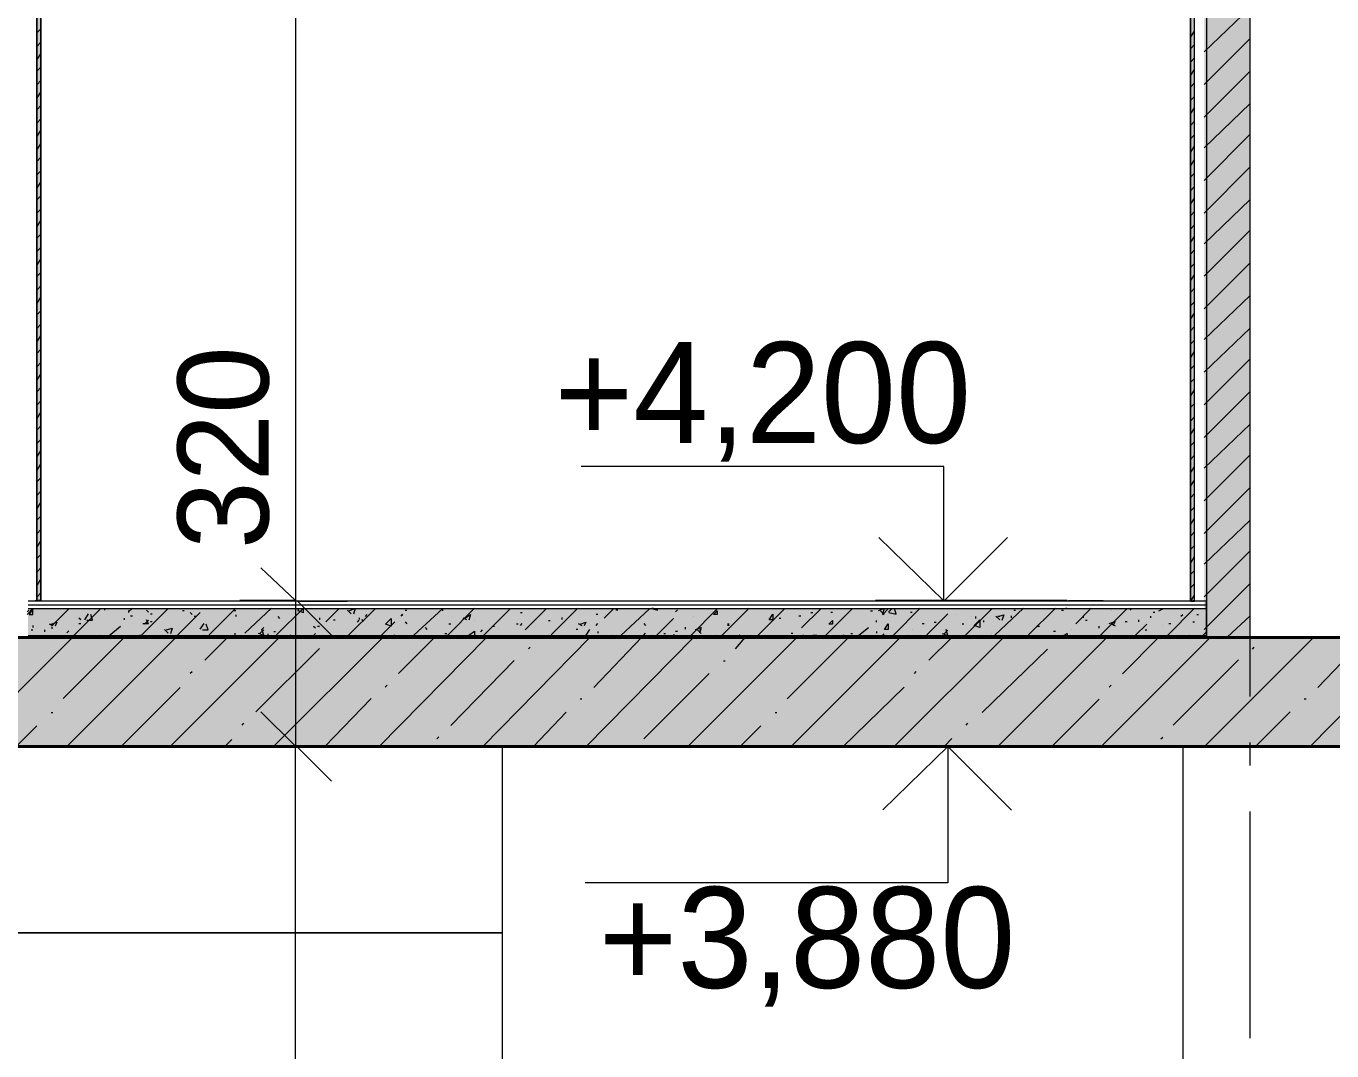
# Model space of a CAD drawing. Header units: millimetres. Extents: x -135211 to 49383, y -8033 to 228499.
# Drawn here: x -40797 to -37917, y 51863 to 54124 of the extents above; entities that cross this region are included whole.
import ezdxf

# ---------------------------------------------------------------- set-up
doc = ezdxf.new("R2010")
doc.units = ezdxf.units.MM
doc.layers.add('PDF _Геометрия', color=7, linetype='Continuous', true_color=0x1d1d1d)
doc.layers.add('PDF _Сплошная заливка', color=7, linetype='Continuous', true_color=0xffffff)
doc.layers.add('PDF _Текст', color=7, linetype='Continuous')

msp = doc.modelspace()

# ---------------------------------------------------------------- hatches: boundary and pattern name
at = {"layer": 'PDF _Сплошная заливка', "transparency": 33554559}
h = msp.add_hatch(color=256, dxfattribs=at)
h.paths.add_polyline_path([(-77398.8, 52535.5), (-77398.8, 52776.4), (-103546, 52776.4), (-103546, 52535.5)])
h.paths.add_polyline_path([(146.8, 52535.5), (146.8, 52776.4), (-22999.7, 52776.4), (-22999.7, 52535.5)])
h.paths.add_polyline_path([(-23351, 52535.5), (-23351, 52776.4), (-26352.2, 52776.4), (-26352.2, 52535.5)])
h.paths.add_polyline_path([(-26398.8, 52535.5), (-26398.8, 52776.4), (-44097.3, 52776.4), (-44097.3, 52535.5)])
h.paths.add_polyline_path([(-45350.3, 52535.5), (-45350.3, 52776.4), (-50899.8, 52776.4), (-50899.8, 52535.5)])

# ---------------------------------------------------------------- linework, layer by layer
at = {"layer": 'PDF _Геометрия', "color": 7, "lineweight": 9}
for points in [[(-40202.8, 61293.7), (-40202.8, 60933.9), (-40202.8, 57056.4), (-40202.8, 56734.7), (-40202.8, 52857.2), (-40202.8, 52535.5), (-40325.5, 52535.5)], [(-38193.6, 56733.3), (-38193.6, 52775.1), (-40792.8, 52775.1)], [(-40777.1, 52857), (-40773.1, 52857), (-40773.1, 56734.5), (-40777.1, 56734.5)], [(-40773.1, 56733.6), (-40773.1, 52855.9)], [(-40764.4, 52856.8), (-40764.4, 56734.4), (-40764.4, 52856.8), (-40772.9, 52856.8)], [(-38228.6, 52855.7), (-38219.9, 52855.7), (-38219.9, 56733.5), (-38228.6, 56733.5)], [(-38224, 52856.8), (-38219.9, 52856.8), (-38219.9, 56734.3), (-38224, 56734.3)], [(-38198.6, 52776.3), (-38097.1, 52776.3), (-38097.1, 56734.3), (-38198.6, 56734.3)], [(-38097.1, 53995.5), (-38097.1, 54050.5)], [(-38097.1, 53398.6), (-38097.1, 53898.1)], [(-40202.8, 53314.4), (-40202.8, 52874.1), (-40202.8, 52696.4)], [(-38097.1, 53246.2), (-38097.1, 53297)], [(-38772.7, 52856.4), (-38772.7, 53152.6), (-39572.7, 53152.6)], [(-38097.1, 52645.1), (-38097.1, 53144.6)], [(-38193.6, 52775.1), (-38193.6, 52779.3), (-38193.6, 52838.6), (-38193.6, 52847), (-38193.6, 52855.5), (-40792.8, 52855.5)], [(-38193.6, 52847), (-40792.8, 52847)], [(-40202.8, 52857.2), (-40325.5, 52857.2)], [(-40194.4, 52855.2), (-40088.8, 52855.2)], [(-38623.5, 52857.1), (-38924.1, 52857.1)], [(-38500.7, 52857.1), (-38776.1, 52857.1)], [(-38421.7, 52856.4), (-38497.9, 52856.4)], [(-38193.6, 52838.6), (-40792.8, 52838.6)], [(-38193.6, 52779.3), (-40792.8, 52779.3)], [(-40325.5, 48653.8), (-40202.8, 48653.8), (-40202.8, 52535.5), (-43847.7, 52535.5)], [(-40194.4, 52533.4), (-40088.8, 52533.4)], [(-39746.6, 48652.8), (-39746.6, 52534.7)], [(-39742.9, 52533.8), (-39641.3, 52533.8)], [(-38342.7, 52534), (-39642.3, 52534)], [(-38763.9, 52534.5), (-38763.9, 52233.9), (-39564, 52233.9)], [(-38614.7, 52534.3), (-38915.3, 52534.3)], [(-37614.5, 52535), (-38765.7, 52535)], [(-38343.5, 52534.2), (-38246.2, 52534.2), (-38246.2, 48652.3)], [(-38097.1, 52492.7), (-38097.1, 52543.5)], [(-38097.1, 51891.6), (-38097.1, 52391.1)]]:
    msp.add_lwpolyline(points, dxfattribs=at)
for points in [[(-38228.7, 56733.6), (-38228.7, 52855.8)], [(-39746.6, 52124.1), (-43844.5, 52124.1)]]:
    msp.add_lwpolyline(points, close=True, dxfattribs=at)
at = {"layer": 'PDF _Геометрия', "lineweight": 9}
for points in [[(-38198.6, 54067.4), (-38097.1, 54164.8)], [(-38198.6, 53995.5), (-38097.1, 54097.1)], [(-38198.6, 53923.5), (-38097.1, 54025.1)], [(-38198.6, 53855.8), (-38097.1, 53953.1)], [(-38198.6, 53783.8), (-38097.1, 53885.4)], [(-38198.6, 53711.8), (-38097.1, 53813.4)], [(-38198.6, 53644.1), (-38097.1, 53741.5)], [(-38198.6, 53572.2), (-38097.1, 53673.7)], [(-38198.6, 53500.2), (-38097.1, 53601.8)], [(-38198.6, 53432.5), (-38097.1, 53529.9)], [(-38198.6, 53360.5), (-38097.1, 53457.8)], [(-38198.6, 53288.5), (-38097.1, 53390.1)], [(-38198.6, 53216.6), (-38097.1, 53318.2)], [(-38198.6, 53148.8), (-38097.1, 53246.2)], [(-38198.6, 53076.9), (-38097.1, 53178.5)], [(-38198.6, 53004.9), (-38097.1, 53106.5)], [(-38198.6, 52937.2), (-38097.1, 53034.5)], [(-38198.6, 52865.2), (-38097.1, 52966.8)], [(-38198.6, 52793.2), (-38097.1, 52894.8)], [(-40794.7, 52831.7), (-40790.7, 52835.9)], [(-40794.4, 52826.3), (-40781.9, 52839), (-40790.4, 52826.3), (-40781.9, 52826.3), (-40781.9, 52839)], [(-40741, 52800.2), (-40702.9, 52838.3)], [(-40691.8, 52779.5), (-40632.8, 52838.8)], [(-40680.6, 52819), (-40676.6, 52814.8)], [(-40667.6, 52814.6), (-40659.1, 52827.4)], [(-40662.8, 52813.5), (-40650.3, 52813.5), (-40654.3, 52826.2)], [(-40624, 52839.7), (-40624, 52835.5)], [(-40580.1, 52814), (-40580.1, 52818.2)], [(-40571.3, 52835.1), (-40571.3, 52830.8)], [(-40571.1, 52831.8), (-40562.6, 52840.3)], [(-40566.5, 52823.4), (-40562.6, 52823.4)], [(-40542.8, 52780.3), (-40483.6, 52839.6)], [(-40531.4, 52835.7), (-40527.5, 52831.5)], [(-40522.7, 52827.2), (-40518.7, 52827.2)], [(-40464.1, 52779.7), (-40413.4, 52830.5)], [(-40452.5, 52835), (-40448.5, 52835)], [(-40434.9, 52830.7), (-40430.9, 52826.4)], [(-40426.2, 52822.1), (-40422.2, 52822.1)], [(-40393.7, 52781.1), (-40334.4, 52840.4)], [(-40338.4, 52835.1), (-40334.4, 52835.1)], [(-40334.4, 52825.6), (-40334.4, 52821.4)], [(-40314.8, 52784.7), (-40255.5, 52839.7)], [(-40244.6, 52780.9), (-40185.3, 52840.1)], [(-40241.9, 52821.6), (-40237.9, 52817.3)], [(-40198, 52834.9), (-40194, 52839.1)], [(-40197.8, 52834.8), (-40185.3, 52830.6), (-40185.3, 52839.1)], [(-40150.2, 52818.6), (-40150.2, 52814.4)], [(-40136, 52809.8), (-40106.3, 52839.4)], [(-40088.6, 52836), (-40080, 52827.6)], [(-40086.8, 52779.5), (-40027.3, 52838.7)], [(-40083.8, 52834.9), (-40071.2, 52839.2), (-40075.2, 52826.5)], [(-40062.4, 52819), (-40062.4, 52814.7)], [(-40048.9, 52822), (-40044.9, 52826.2)], [(-39969.9, 52822.3), (-39965.9, 52826.6)], [(-39969.9, 52825.5), (-39965.9, 52825.5)], [(-39961.2, 52836), (-39957.1, 52836)], [(-39957.1, 52840.2), (-39957.1, 52840.2)], [(-39941.7, 52780.3), (-39878.2, 52839.6)], [(-39939.6, 52840.1), (-39939.6, 52840.1)], [(-39878.2, 52834.3), (-39878.2, 52838.5)], [(-39867, 52780.7), (-39808, 52840)], [(-39834.1, 52819), (-39825.5, 52814.7)], [(-39829.4, 52817.9), (-39816.8, 52826.3), (-39820.8, 52813.6)], [(-39788.1, 52780.1), (-39729, 52839.3)], [(-39706.7, 52830.6), (-39702.7, 52830.6)], [(-39696.5, 52792.1), (-39650.1, 52838.6)], [(-39639, 52780.9), (-39579.9, 52840.1)], [(-39615, 52815), (-39615, 52819.3)], [(-39540, 52827), (-39536, 52827)], [(-39522.2, 52818.3), (-39500.9, 52839.4)], [(-39518.4, 52825.8), (-39518.4, 52825.8)], [(-39496.2, 52836.2), (-39492.1, 52836.2)], [(-39485.2, 52779.5), (-39421.9, 52838.7)], [(-39417.2, 52839.7), (-39413.2, 52839.7)], [(-39417, 52839.6), (-39404.4, 52835.4), (-39404.4, 52839.6)], [(-39407.3, 52779), (-39369.3, 52817.1)], [(-39364.5, 52831.9), (-39360.5, 52836.1)], [(-39332.1, 52779.2), (-39272.8, 52838.5)], [(-39325.4, 52822), (-39325.4, 52822)], [(-39262, 52780.7), (-39202.6, 52840)], [(-39220.1, 52839.1), (-39220.1, 52839.1)], [(-39183.1, 52780.1), (-39123.6, 52839.3)], [(-39158.7, 52818.5), (-39158.7, 52818.5)], [(-39136.4, 52818.2), (-39132.4, 52818.2)], [(-39092.6, 52823.1), (-39088.5, 52823.1)], [(-39086.8, 52796.3), (-39044.6, 52838.6)], [(-39066.2, 52830.3), (-39062.2, 52830.3)], [(-39034, 52779.8), (-38974.5, 52839.1)], [(-39027.1, 52838.5), (-39027.1, 52838.5)], [(-39022.4, 52831), (-39018.3, 52831)], [(-38934.6, 52834.4), (-38930.6, 52834.4)], [(-38917, 52835.2), (-38904.3, 52839.5), (-38908.3, 52826.8)], [(-38912.9, 52834.2), (-38904.3, 52825.8)], [(-38908.2, 52825.7), (-38895.5, 52838.4)], [(-38895.4, 52830.9), (-38886.7, 52839.4)], [(-38894.7, 52830.8), (-38877.9, 52826.6), (-38882, 52839.3)], [(-38884.4, 52780.6), (-38825.3, 52839.9)], [(-38846.9, 52831.5), (-38842.8, 52831.5)], [(-38810.2, 52781.1), (-38763.9, 52827.7)], [(-38746.3, 52839.2), (-38746.3, 52839.2)], [(-38746.3, 52826.5), (-38746.3, 52826.5)], [(-38726.5, 52779.2), (-38667.4, 52838.5)], [(-38711.2, 52822), (-38711.2, 52822)], [(-38702.5, 52817.6), (-38702.5, 52821.8)], [(-38660.4, 52780.7), (-38597.2, 52839.9)], [(-38658.5, 52822.5), (-38649.8, 52814)], [(-38653.9, 52822.5), (-38649.8, 52822.5)], [(-38653.8, 52821.4), (-38641, 52825.6), (-38645.1, 52812.9)], [(-38623.5, 52819), (-38623.5, 52823.3)], [(-38618.8, 52835.9), (-38614.7, 52835.9)], [(-38586.2, 52781.1), (-38527, 52840.4)], [(-38553.3, 52817.4), (-38553.3, 52817.4)], [(-38513.5, 52836), (-38509.4, 52836)], [(-38504.7, 52840.2), (-38500.7, 52840.2)], [(-38481.7, 52805.8), (-38448, 52839.7)], [(-38465.6, 52822.9), (-38465.6, 52818.7)], [(-38428.4, 52779.8), (-38369, 52839.1)], [(-38404.1, 52835.1), (-38404.1, 52835.1)], [(-38364.3, 52840), (-38360.3, 52835.8)], [(-38316.4, 52818.5), (-38316.4, 52822.7)], [(-38311.7, 52831.1), (-38307.6, 52831.1)], [(-38298.8, 52834.1), (-38290.1, 52838.4)], [(-38279.3, 52780.6), (-38219.9, 52839.8)], [(-38250.3, 52822.1), (-38246.2, 52826.3)], [(-38215.2, 52826), (-38211.1, 52826)], [(-38147.8, 52776.3), (-38097.1, 52822.9)], [(-40785.9, 52792.5), (-40781.9, 52792.5)], [(-40781.9, 52802), (-40781.9, 52797.7)], [(-40755.6, 52788), (-40755.6, 52792.2)], [(-40746.5, 52805.8), (-40738, 52801.6)], [(-40742, 52796.3), (-40738, 52796.3)], [(-40741.7, 52804.7), (-40729.3, 52808.9), (-40733.2, 52800.4)], [(-40706.9, 52785.4), (-40702.9, 52789.7)], [(-40680.6, 52806.3), (-40676.6, 52806.3)], [(-40614.5, 52779.1), (-40588.9, 52800.3)], [(-40606.4, 52796.2), (-40606.4, 52796.2)], [(-40540, 52806.1), (-40527.5, 52806.1), (-40531.4, 52814.6)], [(-40536, 52805.1), (-40527.5, 52813.5)], [(-40522.7, 52810.3), (-40518.7, 52810.3)], [(-40492.1, 52793), (-40483.6, 52784.6)], [(-40487.3, 52791.9), (-40474.8, 52796.1), (-40478.8, 52783.4)], [(-40413.2, 52793.4), (-40404.6, 52806.1)], [(-40408.4, 52792.3), (-40395.9, 52792.3), (-40399.8, 52805)], [(-40285.6, 52784.8), (-40273, 52780.6), (-40277, 52793.3), (-40273, 52797.5)], [(-40281.6, 52783.8), (-40273, 52792.3)], [(-40250.7, 52788.8), (-40246.7, 52788.8)], [(-40162.9, 52800.7), (-40159, 52796.5)], [(-40159, 52809.2), (-40159, 52809.2)], [(-40154.2, 52800.7), (-40150.2, 52800.7)], [(-40150.2, 52797.5), (-40150.2, 52797.5)], [(-40119.1, 52814.1), (-40115.1, 52814.1)], [(-40066.4, 52809.4), (-40062.4, 52813.6)], [(-40057.7, 52814.7), (-40053.7, 52810.4)], [(-40013.2, 52780.2), (-39983.5, 52809.8)], [(-39961.2, 52809.6), (-39957.1, 52805.3)], [(-39917.3, 52797.5), (-39913.3, 52793.3)], [(-39864.6, 52805.6), (-39860.6, 52805.6)], [(-39820.6, 52780.7), (-39808, 52789.2), (-39808, 52780.7)], [(-39808, 52813.6), (-39808, 52813.6)], [(-39794.5, 52788), (-39790.4, 52792.3)], [(-39768.1, 52800.5), (-39764.1, 52800.5)], [(-39755.3, 52796.2), (-39755.3, 52796.2)], [(-39715.5, 52805.3), (-39711.5, 52805.3)], [(-39706.7, 52802.1), (-39702.7, 52806.3)], [(-39676.4, 52797.6), (-39676.4, 52797.6)], [(-39645.3, 52813.1), (-39641.3, 52813.1)], [(-39583.9, 52793.6), (-39579.9, 52793.6)], [(-39579.7, 52806.2), (-39571.1, 52802)], [(-39575, 52805.1), (-39562.3, 52809.3), (-39566.3, 52800.8)], [(-39562.2, 52780.7), (-39553.5, 52793.3)], [(-39540, 52801.6), (-39536, 52805.9)], [(-39536, 52788.9), (-39536, 52784.7)], [(-39483.4, 52788.5), (-39483.4, 52788.5)], [(-39434.7, 52806), (-39430.7, 52801.8)], [(-39364.5, 52789.5), (-39360.5, 52789.5)], [(-39343, 52793.6), (-39343, 52797.8)], [(-39320.5, 52793.3), (-39307.9, 52797.5), (-39311.9, 52784.8)], [(-39316.5, 52792.2), (-39307.9, 52783.8)], [(-39311.9, 52792.2), (-39307.9, 52792.2)], [(-39250.5, 52805.4), (-39246.5, 52805.4)], [(-39250.5, 52802.3), (-39246.5, 52802.3)], [(-38960.8, 52780.6), (-38939.4, 52797.4)], [(-38921.8, 52809), (-38921.8, 52813.2)], [(-38921.8, 52788.8), (-38921.8, 52784.6)], [(-38886.7, 52797), (-38886.7, 52797)], [(-38842.8, 52792.4), (-38842.8, 52792.4)], [(-38820.6, 52805.9), (-38816.5, 52805.9)], [(-38794.3, 52808.9), (-38790.2, 52808.9)], [(-38776.6, 52784.3), (-38763.9, 52780), (-38767.9, 52792.8)], [(-38772.6, 52783.2), (-38763.9, 52791.7)], [(-38732.8, 52805.2), (-38728.8, 52805.2)], [(-38684.9, 52809), (-38684.9, 52813.2)], [(-38566.1, 52800.5), (-38562.1, 52800.5)], [(-38531, 52789.6), (-38527, 52789.6)], [(-38491.9, 52792.5), (-38491.9, 52792.5)], [(-38460.9, 52813.3), (-38456.8, 52813.3)], [(-38430.5, 52796.2), (-38430.5, 52800.4)], [(-38408.2, 52806.4), (-38395.4, 52810.7), (-38399.4, 52802.2)], [(-38404.1, 52805.4), (-38395.4, 52801.2)], [(-38373.1, 52810.4), (-38369, 52810.4)], [(-38350.8, 52779.4), (-38325.2, 52804.8)], [(-38342.7, 52810.2), (-38342.7, 52814.5)], [(-38329.3, 52792.1), (-38325.2, 52792.1)], [(-38290.1, 52802.3), (-38290.1, 52802.3)], [(-38276.6, 52806.4), (-38272.5, 52806.4)], [(-38224, 52810.2), (-38219.9, 52810.2)], [(-40935.4, 52534.5), (-40694.2, 52775.8)], [(-40773.1, 52775.5), (-40777.1, 52779.7)], [(-40715.4, 52640.4), (-40580.1, 52775.9)], [(-40707.3, 52534.6), (-40466, 52775.9)], [(-40689.4, 52775.7), (-40685.4, 52780)], [(-40632.8, 52776.3), (-40636.7, 52780.6)], [(-40553.5, 52776.6), (-40545, 52780.9)], [(-40492.4, 52776.2), (-40496.3, 52780.4)], [(-40479.2, 52534.7), (-40237.9, 52776.1)], [(-40408.6, 52776.5), (-40404.6, 52780.7)], [(-40402.7, 52725.2), (-40352, 52776)], [(-40382.3, 52779.4), (-40378.3, 52779.4)], [(-40343.2, 52774.8), (-40347.2, 52779.1)], [(-40338.4, 52783.2), (-40334.4, 52783.2)], [(-40268.2, 52776.3), (-40264.2, 52780.5)], [(-40264.2, 52783.7), (-40264.2, 52779.4)], [(-40251.1, 52534.9), (-40009.8, 52776.2)], [(-40224.4, 52779.1), (-40220.4, 52779.1)], [(-40220.4, 52779.1), (-40220.4, 52779.1)], [(-40211.6, 52776.9), (-40215.6, 52781.1)], [(-40162.9, 52779.6), (-40159, 52783.8)], [(-40145.4, 52779.5), (-40141.4, 52779.5)], [(-40141.4, 52779.5), (-40141.4, 52779.5)], [(-40119.1, 52775), (-40115.1, 52779.2)], [(-40062.4, 52775.6), (-40071, 52779.8)], [(-40019, 52533.9), (-39781.7, 52775.2), (-39785.7, 52779.5)], [(-39987.5, 52777), (-39983.5, 52781.2)], [(-39975.9, 52695.8), (-39895.7, 52776.2)], [(-39922.1, 52775.4), (-39926.1, 52779.6)], [(-39882.2, 52779.2), (-39878.2, 52779.2)], [(-39873.4, 52784.4), (-39869.4, 52784.4)], [(-39842.9, 52775.7), (-39834.3, 52779.9)], [(-39790.8, 52534), (-39553.5, 52775.4)], [(-39697.9, 52775.5), (-39693.9, 52779.7)], [(-39641.3, 52776.1), (-39645.3, 52780.4)], [(-39562.7, 52534.2), (-39325.4, 52775.4)], [(-39557.6, 52775.4), (-39553.5, 52779.6)], [(-39545.3, 52665.3), (-39439.5, 52775.4)], [(-39500.9, 52776), (-39504.9, 52780.2)], [(-39434.7, 52780.6), (-39430.7, 52784.9)], [(-39417.2, 52776.2), (-39413.2, 52780.5)], [(-39390.9, 52784.5), (-39386.8, 52784.5)], [(-39360.5, 52776.8), (-39369.2, 52781)], [(-39338.6, 52534.3), (-39097.3, 52775.6)], [(-39294.4, 52779.4), (-39290.3, 52779.4)], [(-39276.8, 52776), (-39272.8, 52780.3)], [(-39232.7, 52750.1), (-39211.4, 52775.5)], [(-39220.1, 52776.7), (-39224.2, 52780.9)], [(-39127.7, 52774.7), (-39123.6, 52779)], [(-39118.5, 52640.2), (-38983.2, 52775.6)], [(-39110.5, 52534.4), (-38869.2, 52775.7)], [(-39110.1, 52785.2), (-39106.1, 52785.2)], [(-39079.7, 52776.5), (-39083.8, 52780.7)], [(-39062.1, 52780.5), (-39053.4, 52780.5)], [(-39053.4, 52780.5), (-39053.4, 52780.5)], [(-38996.1, 52776.7), (-38992, 52781)], [(-38978.5, 52784), (-38974.5, 52784)], [(-38930.6, 52775.2), (-38934.6, 52779.4)], [(-38908.3, 52779.2), (-38904.3, 52783.4)], [(-38882.4, 52534.5), (-38641, 52775.8)], [(-38855.7, 52776.6), (-38851.6, 52780.8)], [(-38806.1, 52725), (-38755.1, 52775.7)], [(-38790.2, 52775), (-38794.3, 52779.2)], [(-38706.5, 52775.3), (-38702.5, 52779.5)], [(-38667.4, 52783.5), (-38667.4, 52783.5)], [(-38649.8, 52775.9), (-38658.5, 52780.1)], [(-38654.3, 52534.7), (-38412.9, 52775.9)], [(-38641, 52780.1), (-38641, 52780.1)], [(-38641, 52780.1), (-38641, 52780.1)], [(-38566.1, 52775.1), (-38562.1, 52779.4)], [(-38509.4, 52775.7), (-38513.5, 52780)], [(-38509.4, 52779.9), (-38500.7, 52784.1), (-38500.7, 52779.9)], [(-38443.3, 52779.3), (-38439.2, 52779.3)], [(-38426.1, 52534.8), (-38184.8, 52776.1)], [(-38425.8, 52776), (-38421.7, 52780.3)], [(-38379.2, 52695.5), (-38298.9, 52776)], [(-38369, 52775.5), (-38373.1, 52779.8)], [(-38285.4, 52775.8), (-38281.3, 52780.1)], [(-38228.7, 52776.4), (-38232.7, 52780.6)], [(-38202.3, 52779.3), (-38193.6, 52787.8)], [(-38198, 52534.9), (-37956.7, 52776.1)], [(-37965.8, 52533.9), (-37728.5, 52775.3)], [(-37948.5, 52665.1), (-37842.6, 52775.2)], [(-40290.1, 52611.2), (-40150.2, 52750.9)], [(-39689.2, 52750), (-39685.2, 52754.3)], [(-38688.6, 52609.9), (-38544.5, 52749.6)], [(-38092.4, 52749.8), (-38088.3, 52754)], [(-39860.2, 52581), (-39720.3, 52724.9)], [(-39259.3, 52724), (-39255.2, 52724)], [(-38267.5, 52581.8), (-38123.4, 52725.8)], [(-40434.9, 52696.3), (-40430.9, 52700.5)], [(-39434.4, 52551.8), (-39290.3, 52695.8)], [(-38838.1, 52696), (-38834.1, 52700.2)], [(-40588.7, 52533.5), (-40457.3, 52664.7)], [(-40005, 52666), (-40001, 52670.2)], [(-38995.8, 52534.3), (-38860.4, 52665.6)], [(-38408.2, 52665.8), (-38404.1, 52670)], [(-40137.9, 52535.1), (-40036.1, 52640.9)], [(-39575.1, 52640), (-39571.1, 52640)], [(-38536.3, 52533.7), (-38430.5, 52639.5)], [(-37978.3, 52639.8), (-37974.2, 52639.8)], [(-40742, 52610), (-40738, 52610)], [(-40320.9, 52582), (-40316.9, 52586.2)], [(-39678, 52534.5), (-39606.2, 52610.7)], [(-39145.2, 52609.8), (-39141.2, 52609.8)], [(-38085.2, 52535.3), (-38009.3, 52611.5)], [(-40819.6, 52534.2), (-40773.1, 52580.7)], [(-39223, 52533.9), (-39176.3, 52580.5)], [(-38724.1, 52581.8), (-38720, 52586)], [(-40360.3, 52533.6), (-40343.2, 52550.5)], [(-39891, 52551.8), (-39887, 52556)], [(-38771.9, 52535.5), (-38755.1, 52552.5)], [(-38294.2, 52551.6), (-38290.1, 52555.8)]]:
    msp.add_lwpolyline(points, dxfattribs=at)
at = {"layer": 'PDF _Геометрия', "color": 252, "lineweight": 9, "true_color": 0x878787}
for points in [[(-40772.9, 54109.9), (-40764.4, 54118.3)], [(-38228.6, 54100.3), (-38219.9, 54113)], [(-40772.9, 54080.2), (-40764.4, 54088.7)], [(-40772.9, 54050.6), (-40764.4, 54063.3)], [(-38228.6, 54074.9), (-38219.9, 54083.4)], [(-40772.9, 54025.2), (-40764.4, 54033.7)], [(-38228.6, 54045.3), (-38219.9, 54053.8)], [(-38228.6, 54015.6), (-38219.9, 54028.4)], [(-40772.9, 53995.6), (-40764.4, 54004.1)], [(-38228.6, 53990.3), (-38219.9, 53998.7)], [(-40772.9, 53965.9), (-40764.4, 53978.6)], [(-38228.6, 53960.6), (-38219.9, 53969.1)], [(-40772.9, 53940.5), (-40764.4, 53949)], [(-38228.6, 53931), (-38219.9, 53943.7)], [(-40772.9, 53910.9), (-40764.4, 53919.4)], [(-38228.6, 53905.6), (-38219.9, 53914.1)], [(-40772.9, 53881.3), (-40764.4, 53894)], [(-38228.6, 53876), (-38219.9, 53884.4)], [(-40772.9, 53851.7), (-40764.4, 53864.4)], [(-38228.6, 53846.4), (-38219.9, 53859.1)], [(-40772.9, 53826.3), (-40764.4, 53834.7)], [(-38228.6, 53816.7), (-38219.9, 53829.4)], [(-40772.9, 53796.6), (-40764.4, 53805.1)], [(-38228.6, 53791.3), (-38219.9, 53799.8)], [(-40772.9, 53767), (-40764.4, 53779.7)], [(-38228.6, 53761.7), (-38219.9, 53770.1)], [(-40772.9, 53741.6), (-40764.4, 53750)], [(-38228.6, 53732), (-38219.9, 53744.7)], [(-40772.9, 53712), (-40764.4, 53720.4)], [(-38228.6, 53706.6), (-38219.9, 53715.1)], [(-40772.9, 53682.3), (-40764.4, 53695)], [(-38228.6, 53677), (-38219.9, 53685.5)], [(-40772.9, 53656.9), (-40764.4, 53665.4)], [(-38228.6, 53647.4), (-38219.9, 53660.1)], [(-40772.9, 53627.3), (-40764.4, 53635.8)], [(-38228.6, 53622), (-38219.9, 53630.5)], [(-40772.9, 53597.6), (-40764.4, 53610.3)], [(-38228.6, 53592.3), (-38219.9, 53600.8)], [(-40772.9, 53572.2), (-40764.4, 53580.7)], [(-38228.6, 53562.7), (-38219.9, 53575.4)], [(-40772.9, 53542.6), (-40764.4, 53551.1)], [(-38228.6, 53537.3), (-38219.9, 53545.8)], [(-40772.9, 53513), (-40764.4, 53525.7)], [(-38228.6, 53507.7), (-38219.9, 53516.1)], [(-40772.9, 53487.6), (-40764.4, 53496.1)], [(-38228.6, 53478.1), (-38219.9, 53490.8)], [(-40772.9, 53458), (-40764.4, 53466.4)], [(-38228.6, 53452.7), (-38219.9, 53461.1)], [(-40772.9, 53428.3), (-40764.4, 53441.1)], [(-38228.6, 53423), (-38219.9, 53431.4)], [(-40772.9, 53402.9), (-40764.4, 53411.4)], [(-38228.6, 53393.4), (-38219.9, 53406.1)], [(-40772.9, 53373.3), (-40764.4, 53381.8)], [(-38228.6, 53368), (-38219.9, 53376.4)], [(-40772.9, 53343.7), (-40764.4, 53356.4)], [(-38228.6, 53338.3), (-38219.9, 53346.8)], [(-40772.9, 53318.3), (-40764.4, 53326.7)], [(-38228.6, 53308.7), (-38219.9, 53321.4)], [(-40772.9, 53288.7), (-40764.4, 53297.1)], [(-38228.6, 53283.3), (-38219.9, 53291.8)], [(-40772.9, 53259), (-40764.4, 53271.7)], [(-38228.6, 53253.6), (-38219.9, 53262.2)], [(-40772.9, 53233.6), (-40764.4, 53242.1)], [(-38228.6, 53224), (-38219.9, 53236.7)], [(-40772.9, 53204), (-40764.4, 53212.4)], [(-38228.6, 53198.6), (-38219.9, 53207.1)], [(-40772.9, 53174.3), (-40764.4, 53187)], [(-38228.6, 53169), (-38219.9, 53177.5)], [(-40772.9, 53144.7), (-40764.4, 53157.4)], [(-38228.6, 53139.4), (-38219.9, 53152.1)], [(-40772.9, 53119.3), (-40764.4, 53127.8)], [(-38228.6, 53109.8), (-38219.9, 53122.4)], [(-40772.9, 53089.7), (-40764.4, 53098.2)], [(-38228.6, 53084.4), (-38219.9, 53092.8)], [(-40772.9, 53060.1), (-40764.4, 53072.8)], [(-38228.6, 53054.7), (-38219.9, 53063.1)], [(-40772.9, 53034.6), (-40764.4, 53043.1)], [(-38228.6, 53025.1), (-38219.9, 53037.8)], [(-40772.9, 53005), (-40764.4, 53013.5)], [(-38228.6, 52999.7), (-38219.9, 53008.1)], [(-40772.9, 52975.4), (-40764.4, 52988.1)], [(-38228.6, 52970), (-38219.9, 52978.5)], [(-40772.9, 52950), (-40764.4, 52958.5)], [(-38228.6, 52940.4), (-38219.9, 52953.1)], [(-40772.9, 52920.4), (-40764.4, 52928.8)], [(-40772.9, 52890.7), (-40764.4, 52903.4)], [(-38228.6, 52915), (-38219.9, 52923.5)], [(-38228.6, 52885.4), (-38219.9, 52893.9)], [(-40772.9, 52865.4), (-40764.4, 52873.8)], [(-38228.6, 52855.7), (-38219.9, 52868.5)]]:
    msp.add_lwpolyline(points, dxfattribs=at)
at = {"layer": 'PDF _Геометрия', "color": 7, "lineweight": 18}
for points in [[(-38772.7, 52856.4), (-38916.3, 52996)], [(-38772.1, 52856.2), (-38632.3, 52995.9)], [(-40202.8, 52857.2), (-40279.3, 52929.2)], [(-40199.8, 52856.6), (-40123.9, 52780.3)], [(-40202.8, 52535.5), (-40279.3, 52611.7)], [(-40199.8, 52534.8), (-40123.9, 52458.6)], [(-38763.9, 52534.5), (-38907.6, 52394.9)], [(-38763.3, 52534.3), (-38623.5, 52394.7)]]:
    msp.add_lwpolyline(points, dxfattribs=at)
at = {"layer": 'PDF _Геометрия', "lineweight": 9}
for points in [[(-39992.2, 52800.4), (-40004.8, 52804.6), (-39992.2, 52817.3)], [(-39272.8, 52834.2), (-39272.8, 52825.8), (-39281.4, 52825.8)], [(-39149.9, 52826.8), (-39149.9, 52814.1), (-39158.6, 52814.1)], [(-39018.3, 52813), (-39018.3, 52804.5), (-39027, 52804.5)], [(-38895.5, 52805.5), (-38895.5, 52792.9), (-38904.2, 52792.9)], [(-38693.7, 52797.4), (-38706.4, 52801.6), (-38693.7, 52814.3)]]:
    msp.add_lwpolyline(points, close=True, dxfattribs=at)
at = {"layer": 'PDF _Геометрия', "color": 7, "lineweight": 40}
for points in [[(-50895.1, 44554.3), (-26392.5, 44554.3), (-26392.5, 45155.4), (-26392.5, 48283.9), (-26392.5, 48525.2), (-26392.5, 52534.1), (-26392.5, 52775.4), (-44091.7, 52775.4)], [(-44096.1, 52535.2), (-26646.9, 52535.2), (-26646.9, 48526.4), (-44096.1, 48526.4)]]:
    msp.add_lwpolyline(points, dxfattribs=at)
at = {"layer": 'PDF _Сплошная заливка', "lineweight": 5, "transparency": 33554559}
for points in [[(-40772.9, 56734.4), (-40764.4, 56734.4), (-40772.9, 52856.8), (-40764.4, 52856.8)], [(-38228.1, 56733.5), (-38219.9, 56733.5), (-38228.1, 52855.7), (-38219.9, 52855.7)], [(-38198.6, 56734.3), (-38097.1, 56734.3), (-38198.6, 52776.3), (-38097.1, 52776.3)], [(-40792.8, 52838.6), (-38193.6, 52838.6), (-40792.8, 52779.3), (-38193.6, 52779.3)], [(-40792.8, 52779.3), (-38193.6, 52779.3), (-40792.8, 52775.1), (-38193.6, 52775.1)]]:
    msp.add_solid(points, dxfattribs=at)

# ---------------------------------------------------------------- texts
at = {"layer": 'PDF _Текст', "insert": (-40361.2, 52970.6), "char_height": 200.42, "attachment_point": 4, "rotation": 90, "style": ''}
msp.add_mtext('320', dxfattribs=at)
at = {"layer": 'PDF _Текст', "char_height": 222.7, "attachment_point": 4, "style": ''}
for s, insert in [('+4,200', (-39631.9, 53295.1)), ('+3,880', (-39534.5, 52092.9))]:
    msp.add_mtext(s, dxfattribs=dict(at, insert=insert))

doc.saveas('drawing.dxf')
